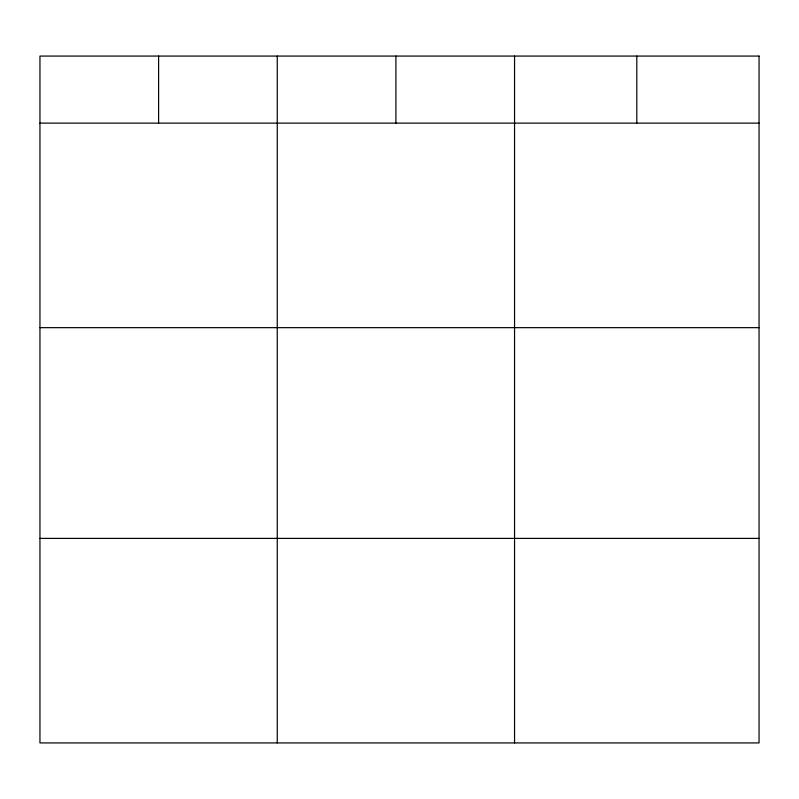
<?xml version="1.0" encoding="UTF-8"?>
<svg xmlns="http://www.w3.org/2000/svg" width="799" height="799" viewBox="0 0 799 799"><rect width="100%" height="100%" fill="white"/><g stroke="black" fill="none" stroke-linecap="round" stroke-linejoin="round"><path stroke-width="1.2" d="M39.95 123.126L759.05 123.126M39.95 327.66L759.05 327.66M39.95 538.396L759.05 538.396M636.803 56.07L636.803 123.126M514.556 56.07L514.556 742.93M395.904 56.07L395.904 123.126M277.253 56.07L277.253 742.93M158.602 56.07L158.602 123.126M759.05 56.07L39.95 56.07L39.95 742.93L759.05 742.93L759.05 56.07"/></g></svg>
